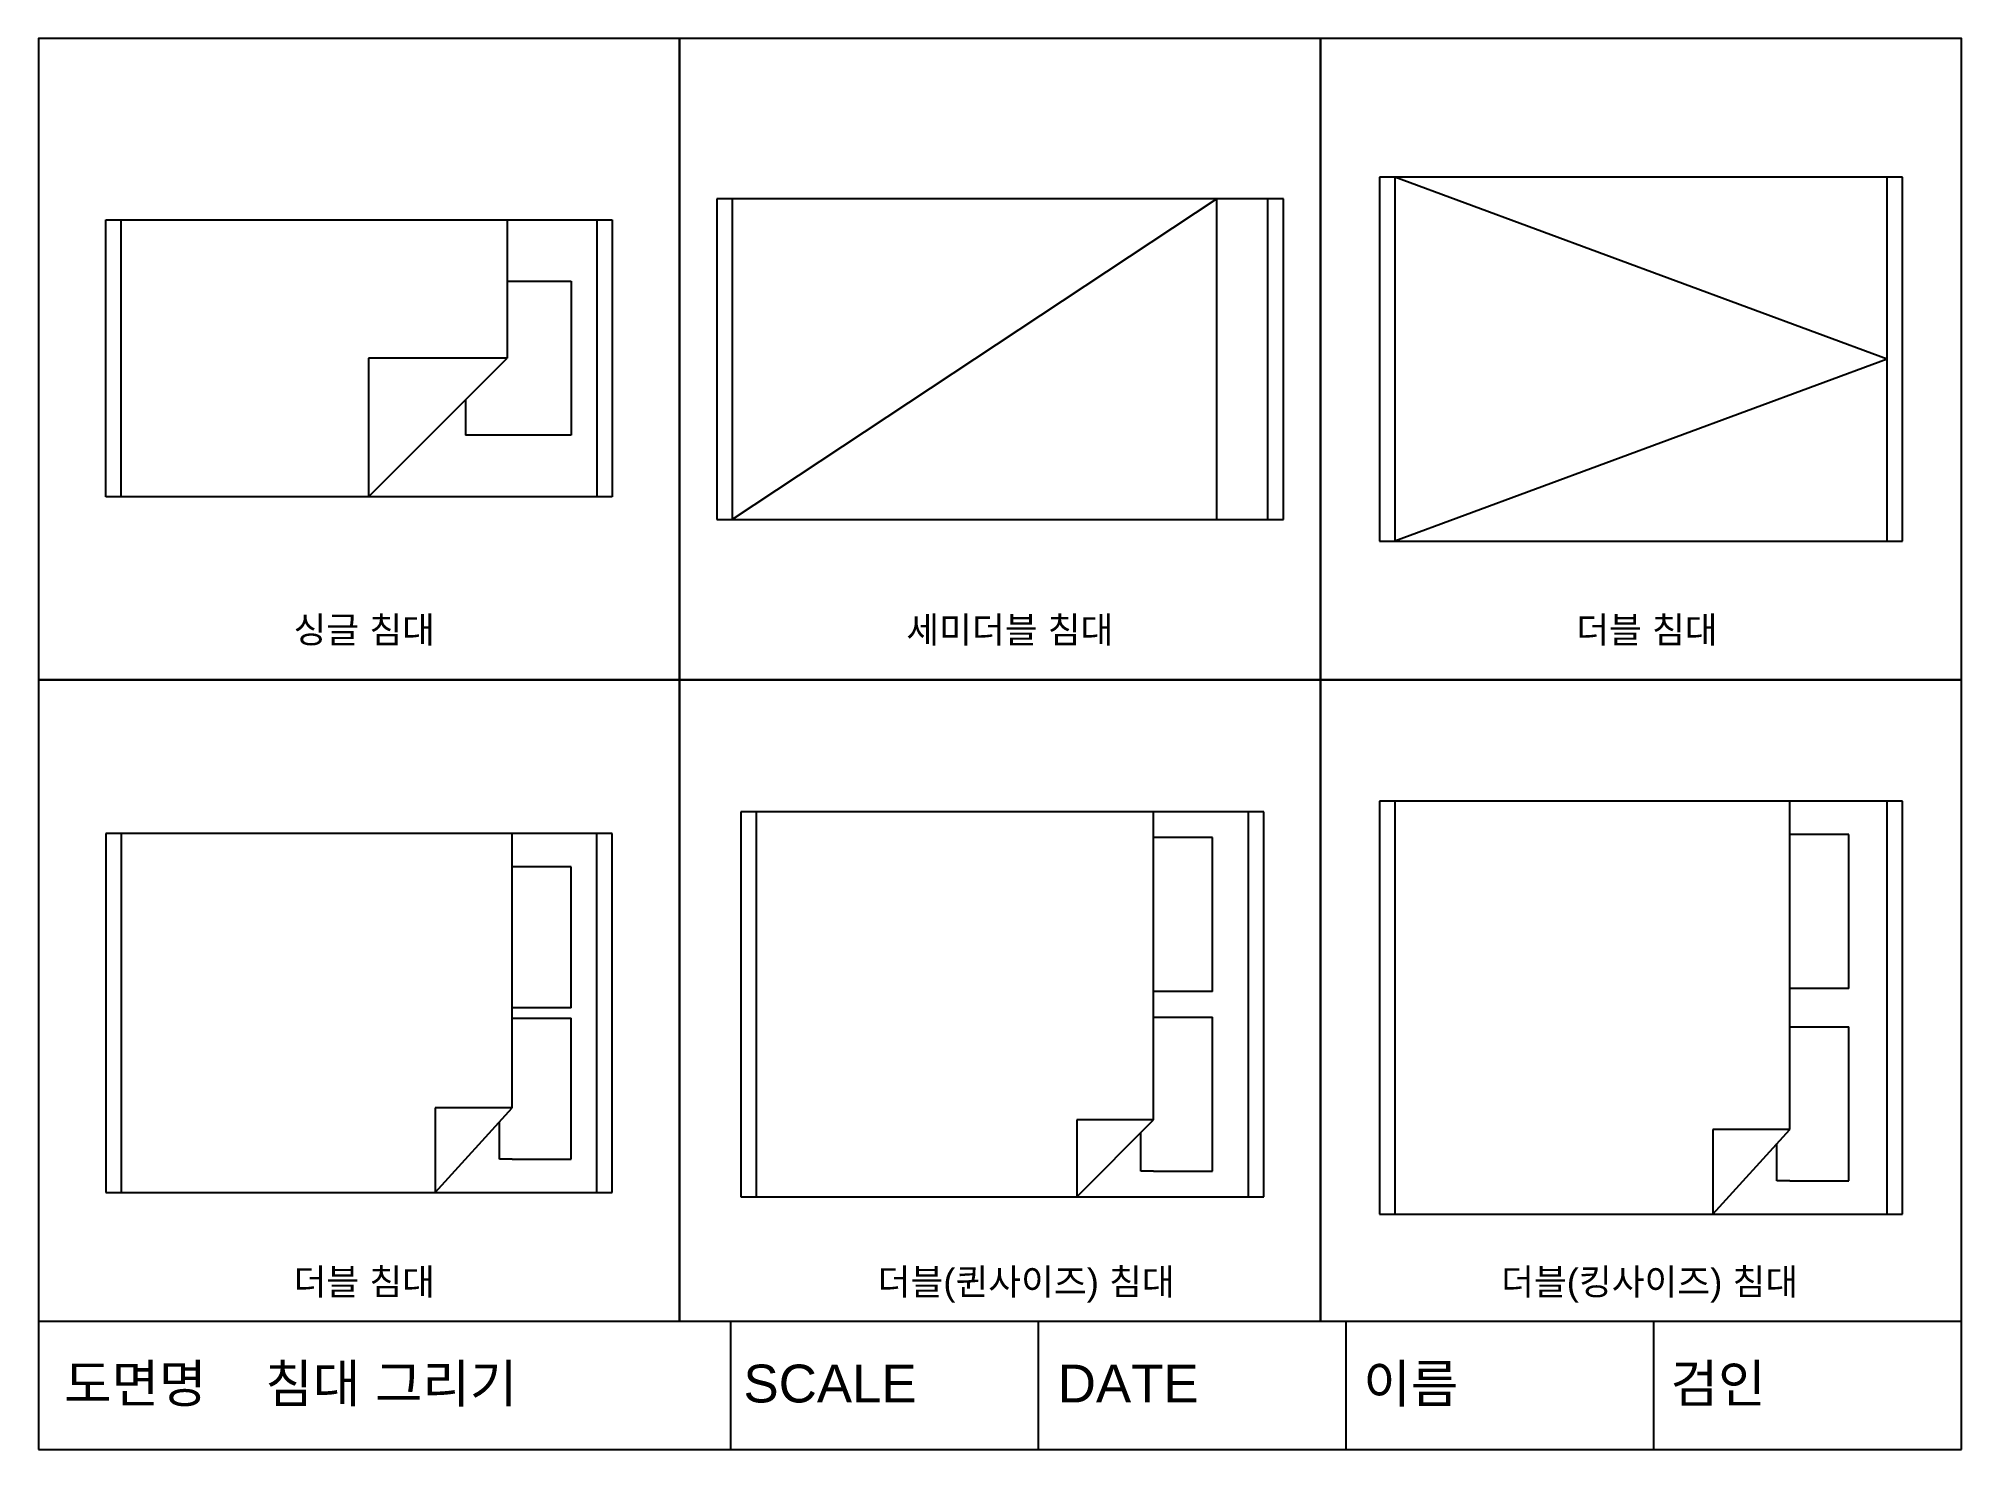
# Model space of a CAD drawing. Header units: millimetres. Extents: x 1316 to 8816, y 1465 to 6965.
import ezdxf

# ---------------------------------------------------------------- set-up
doc = ezdxf.new("R2010")
doc.units = ezdxf.units.MM
doc.styles.get("Standard").update_dxf_attribs({"font": 'arial.ttf'})

# ---------------------------------------------------------------- blocks, each defined once
blk = doc.blocks.new('*U2')
blk.add_lwpolyline([(-1250, -1250), (1250, -1250), (1250, 1250), (-1250, 1250)], close=True)
blk = doc.blocks.new('*U3')
at = {"color": 0, "linetype": 'ByBlock', "lineweight": -2, "transparency": 16777216}
for p in [(0, 2500), (2500, 2500), (5000, 2500), (0, 0), (2500, 0), (5000, 0)]:
    blk.add_blockref('*U2', p, dxfattribs=at)

msp = doc.modelspace()

# ---------------------------------------------------------------- linework, layer by layer
for p, q in [((8585.8, 6424.8), (6545.8, 6424.8)), ((6545.8, 6424.8), (6545.8, 5004.8)), ((6605.8, 6424.8), (6605.8, 5004.8)), ((8525.8, 5714.8), (6605.8, 6424.8)), ((8525.8, 5004.8), (8525.8, 6424.8)), ((8585.8, 5004.8), (8585.8, 6424.8)), ((6170.8, 6339.8), (3960.8, 6339.8)), ((3960.8, 6339.8), (3960.8, 5089.8)), ((4020.8, 6339.8), (4020.8, 5089.8)), ((5910.8, 6339.8), (4020.8, 5089.8)), ((5910.8, 5089.8), (5910.8, 6339.8)), ((6110.8, 5089.8), (6110.8, 6339.8)), ((6170.8, 5089.8), (6170.8, 6339.8)), ((1578.3, 6258.2), (3553.3, 6258.2)), ((1578.3, 5178.2), (1578.3, 6258.2)), ((1638.3, 5178.2), (1638.3, 6258.2)), ((3143.3, 6258.2), (3143.3, 5718.2)), ((3493.3, 6258.2), (3493.3, 5178.2)), ((3553.3, 6258.2), (3553.3, 5178.2)), ((3143.3, 6018.2), (3393.3, 6018.2)), ((3393.3, 6018.2), (3393.3, 5418.2)), ((3143.3, 5718.2), (2603.3, 5718.2)), ((2603.3, 5718.2), (2603.3, 5178.2)), ((2603.3, 5178.2), (3143.3, 5718.2)), ((8525.8, 5714.8), (6605.8, 5004.8)), ((2981, 5555.9), (2981, 5418.2)), ((3393.3, 5418.2), (2981, 5418.2)), ((3553.3, 5178.2), (1578.3, 5178.2)), ((3960.8, 5089.8), (6170.8, 5089.8)), ((6545.8, 5004.8), (8585.8, 5004.8)), ((8585.8, 3992.4), (6545.8, 3992.4)), ((6545.8, 3992.4), (6545.8, 2382.4)), ((6605.8, 3992.4), (6605.8, 2382.4)), ((8145.8, 2712.4), (8145.8, 3992.4)), ((8525.8, 2382.4), (8525.8, 3992.4)), ((8585.8, 2382.4), (8585.8, 3992.4)), ((6094.9, 3950.3), (4054.9, 3950.3)), ((4054.9, 3950.3), (4054.9, 2450.3)), ((4114.9, 3950.3), (4114.9, 2450.3)), ((5664.9, 2750.3), (5664.9, 3950.3)), ((6034.9, 2450.3), (6034.9, 3950.3)), ((6094.9, 2450.3), (6094.9, 3950.3)), ((3553.3, 3866.1), (1578.3, 3866.1)), ((1578.3, 3866.1), (1578.3, 2466.1)), ((1638.3, 3866.1), (1638.3, 2466.1)), ((3163.3, 2796.1), (3163.3, 3866.1)), ((3493.3, 2466.1), (3493.3, 3866.1)), ((3553.3, 2466.1), (3553.3, 3866.1)), ((5894.9, 3850.3), (5664.9, 3850.3)), ((5894.9, 3250.3), (5894.9, 3850.3)), ((8375.8, 3862.4), (8145.8, 3862.4)), ((8375.8, 3262.4), (8375.8, 3862.4)), ((3393.3, 3736.1), (3163.3, 3736.1)), ((3393.3, 3186.1), (3393.3, 3736.1)), ((5894.9, 3250.3), (5664.9, 3250.3)), ((8375.8, 3262.4), (8145.8, 3262.4)), ((3393.3, 3186.1), (3163.3, 3186.1)), ((5664.9, 3150.3), (5894.9, 3150.3)), ((5894.9, 2550.3), (5894.9, 3150.3)), ((3163.3, 3146.1), (3393.3, 3146.1)), ((3393.3, 2596.1), (3393.3, 3146.1)), ((8145.8, 3112.4), (8375.8, 3112.4)), ((8375.8, 2512.4), (8375.8, 3112.4)), ((3163.3, 2796.1), (2863.3, 2796.1)), ((2863.3, 2466.1), (3163.3, 2796.1)), ((2863.3, 2796.1), (2863.3, 2466.1)), ((3113.3, 2596.1), (3113.3, 2741.1)), ((5664.9, 2750.3), (5364.9, 2750.3)), ((5364.9, 2750.3), (5364.9, 2450.3)), ((5364.9, 2450.3), (5664.9, 2750.3)), ((5614.9, 2550.3), (5614.9, 2700.3)), ((8145.8, 2712.4), (7845.8, 2712.4)), ((7845.8, 2712.4), (7845.8, 2382.4)), ((7845.8, 2382.4), (8145.8, 2712.4)), ((8095.8, 2512.4), (8095.8, 2657.4)), ((3163.3, 2596.1), (3113.3, 2596.1)), ((3163.3, 2596.1), (3393.3, 2596.1)), ((5664.9, 2550.3), (5614.9, 2550.3)), ((5664.9, 2550.3), (5894.9, 2550.3)), ((8145.8, 2512.4), (8095.8, 2512.4)), ((8145.8, 2512.4), (8375.8, 2512.4)), ((1578.3, 2466.1), (3553.3, 2466.1)), ((4054.9, 2450.3), (6094.9, 2450.3)), ((6545.8, 2382.4), (8585.8, 2382.4)), ((1315.8, 1964.8), (1315.8, 1464.8)), ((4015.8, 1464.8), (4015.8, 1964.8)), ((5215.8, 1464.8), (5215.8, 1964.8)), ((6415.8, 1464.8), (6415.8, 1964.8)), ((7615.8, 1464.8), (7615.8, 1964.8)), ((8815.8, 1464.8), (8815.8, 1964.8)), ((1315.8, 1464.8), (8815.8, 1464.8))]:
    msp.add_line(p, q)

# ---------------------------------------------------------------- block references
msp.add_blockref('*U3', (2565.8, 3214.8))

# ---------------------------------------------------------------- texts
for s, height, p in [('싱글 침대', 101.99, (2310.6, 4609.1)), ('세미더블 침대', 101.99, (4700.3, 4609.1)), ('더블 침대', 101.99, (7312.9, 4609.1)), ('더블 침대', 101.99, (2310.6, 2067.9)), ('더블(퀸사이즈) 침대', 101.992, (4588.8, 2067.9)), ('더블(킹사이즈) 침대', 101.992, (7020.2, 2067.9)), ('도면명    침대 그리기', 147.554, (1415.9, 1648.2)), ('이름', 147.55, (6482.7, 1648.2)), ('검인', 147.55, (7681.2, 1648.2)), ('SCALE', 147.55, (4065.2, 1648.2)), ('DATE    ', 147.55, (5291.1, 1648.2))]:
    msp.add_text(s, height=height).set_placement(p)

doc.saveas('drawing.dxf')
